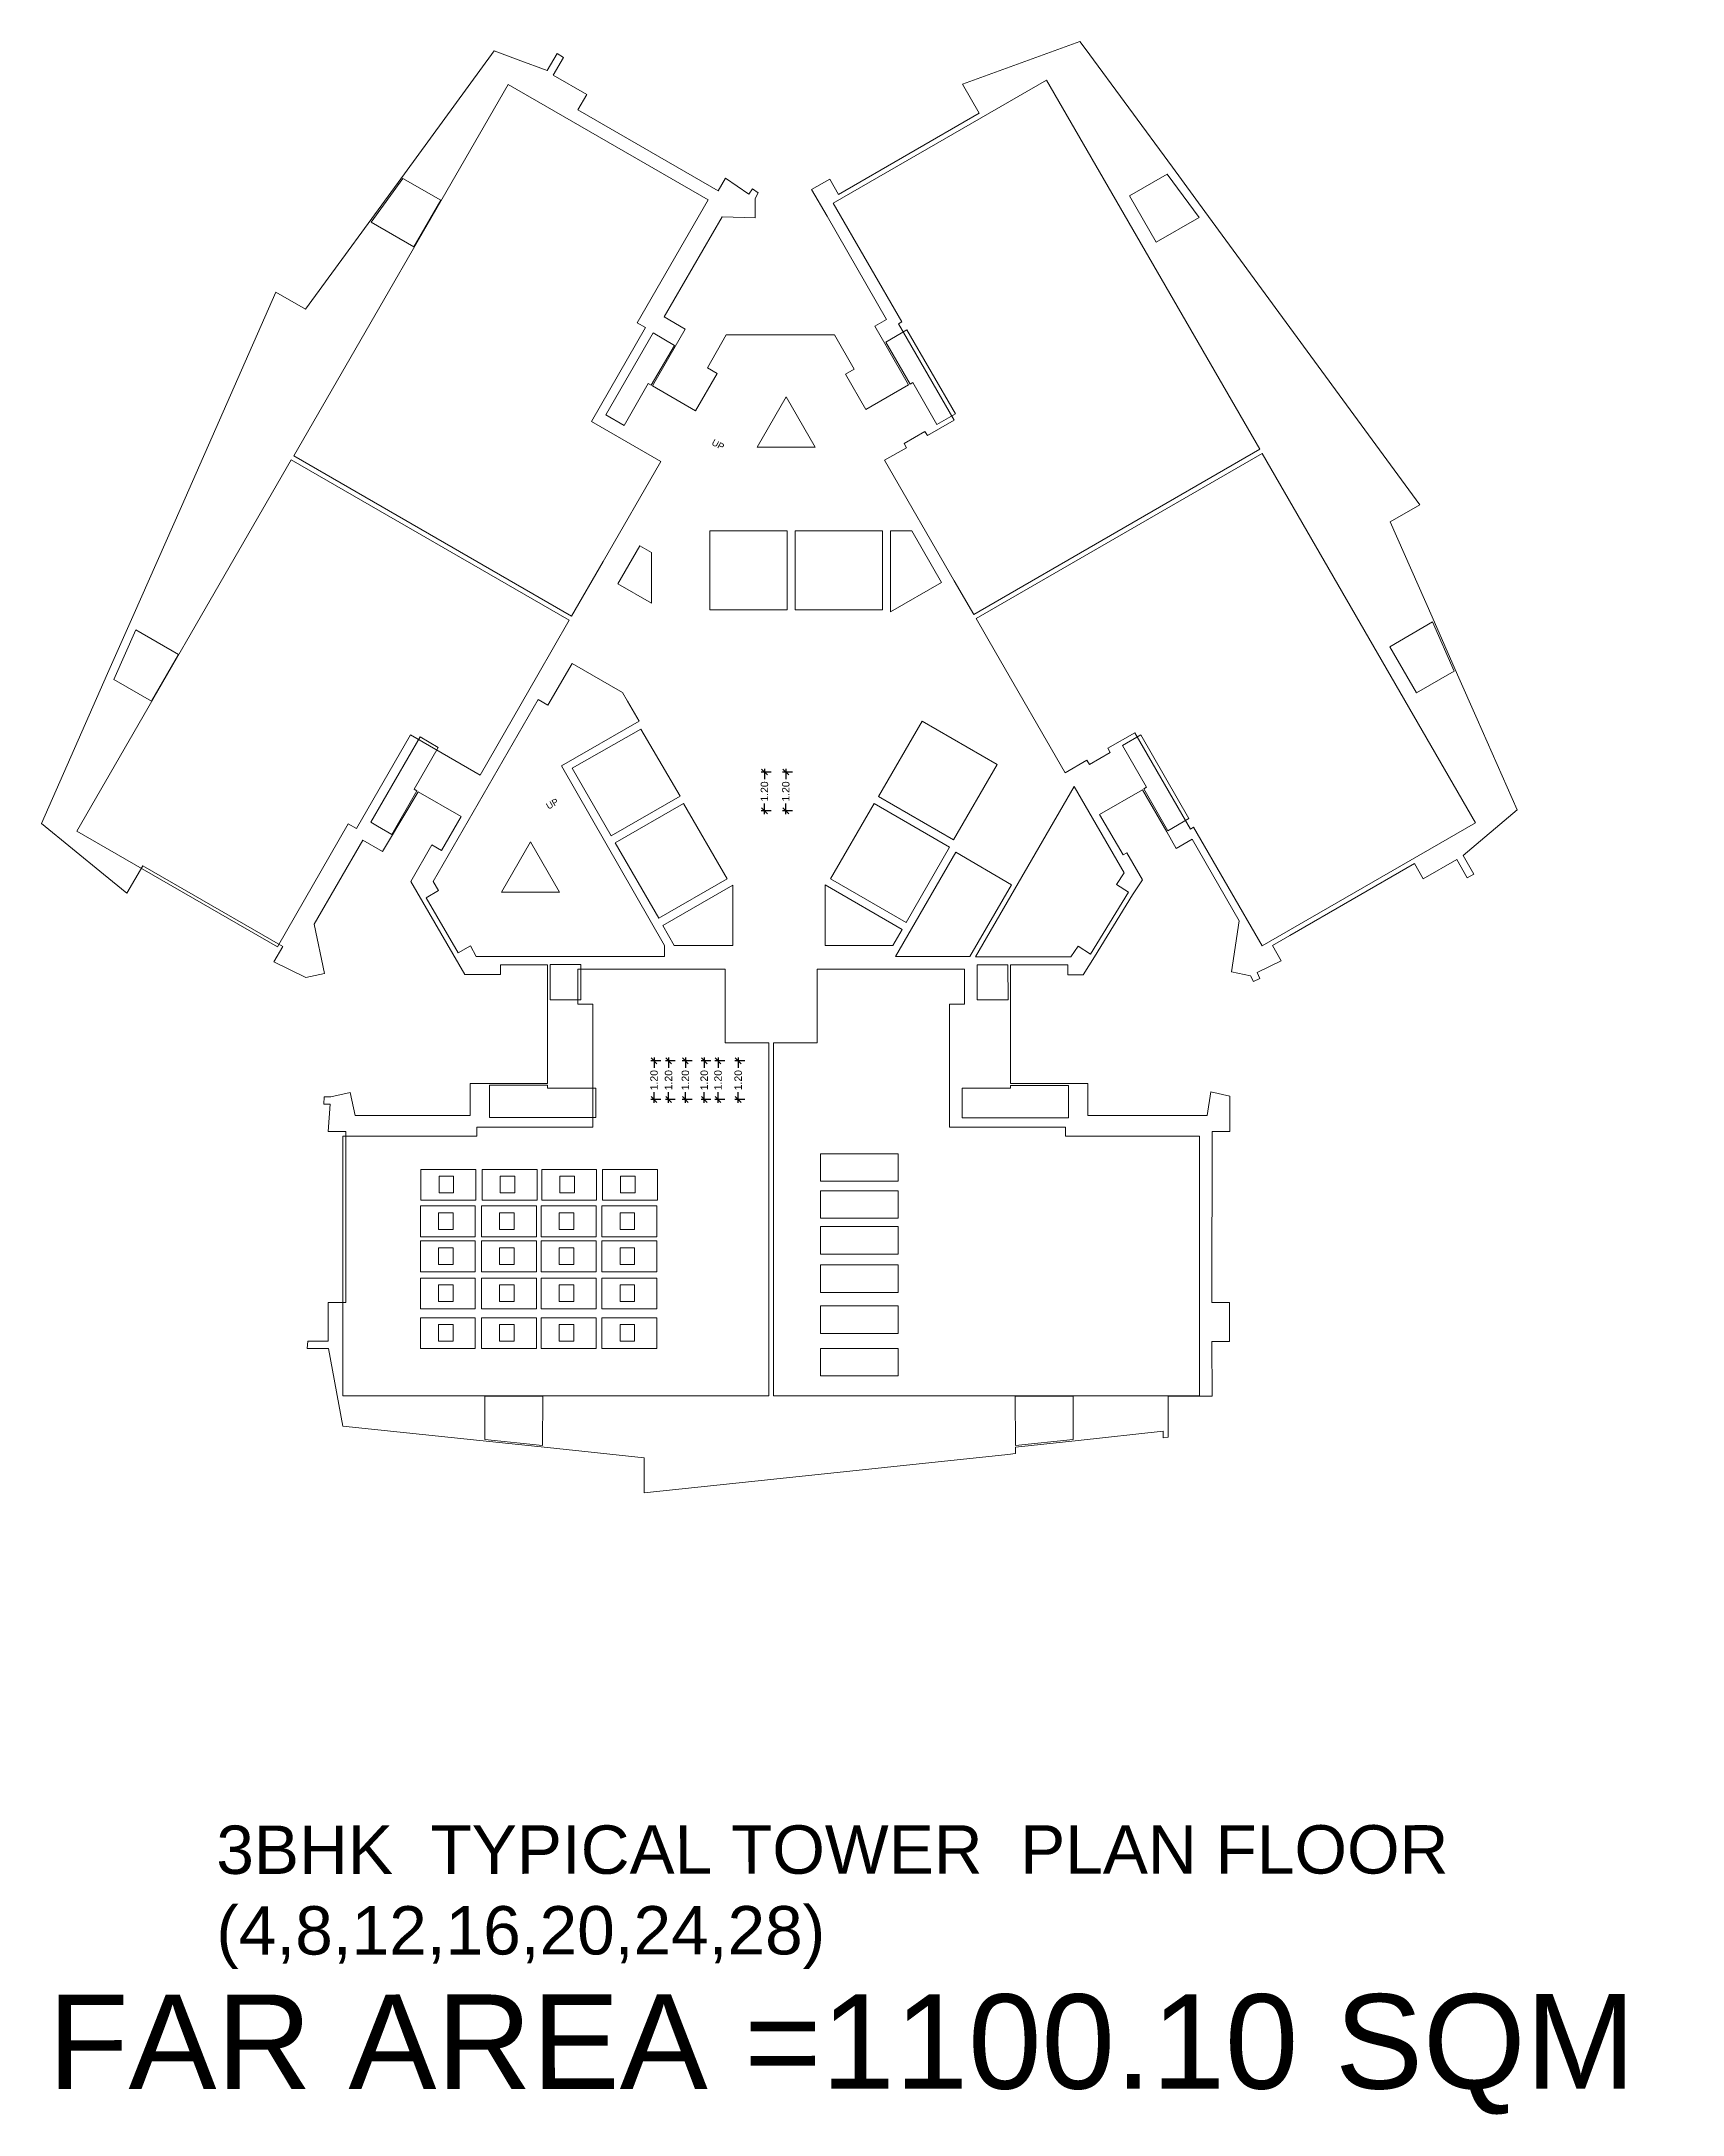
# Model space of a CAD drawing. Header units: metres. Extents: x 256329 to 886268, y -249371 to 355.
# Drawn here: x 281789.5 to 281840.3, y -270 to -205.7 of the extents above; entities that cross this region are included whole.
import ezdxf

# ---------------------------------------------------------------- set-up
doc = ezdxf.new("R2010")
doc.units = ezdxf.units.M
doc.header["$MEASUREMENT"] = 0
doc.header["$PDMODE"] = 35
doc.linetypes.add('CONTINOUS', pattern=[0])
doc.layers.get('0').update_dxf_attribs({"lineweight": 18})
doc.layers.get('Defpoints').update_dxf_attribs({"lineweight": 20})
doc.layers.add('A_TEXT', color=4, linetype='Continuous', lineweight=0, transparency=0.3)
doc.layers.add('BLK_1_FLR_9_BATH', color=3, linetype='Continuous', plot=False)
for name, color, linetype, true_color in [('BLK_1_FLR_9_BLT_UP_AREA', 7, 'Continuous', 0x995f4c), ('BLK_1_FLR_9_BLT_UP_AREA_DEDUCT', 7, 'Continuous', 0x995f4c), ('BLK_1_FLR_9_LIFT_4', 7, 'Continuous', 0x995f4c), ('BLK_1_FLR_9_LIFT_5', 7, 'Continuous', 0x995f4c), ('BLK_1_FLR_9_LIFT_6', 7, 'Continuous', 0x995f4c)]:
    doc.layers.add(name, color=color, linetype=linetype, true_color=true_color)
for name, color, linetype in [('BLK_1_FLR_9_CARPET_AREA', 34, 'Continuous'), ('BLK_1_FLR_9_EXIT_WIDTH_STAIR', 7, 'Continuous'), ('BLK_1_FLR_9_FAR_AREA_DEDUCT', 7, 'Continuous'), ('BLK_1_FLR_9_LIFT_3', 34, 'Continuous'), ('BLK_1_FLR_9_WATER_CLOSET', 2, 'Continuous')]:
    doc.layers.add(name, color=color, linetype=linetype)
for name, color, linetype, lineweight in [('BLK_1_FLR_9_EXIT_WIDTH_DOOR', 7, 'Continuous', 0), ('BLK_1_FLR_9_LIFT_1', 1, 'Continuous', 0), ('BLK_1_FLR_9_LIFT_2', 1, 'Continuous', 0), ('BLK_1_FLR_9_UNITFA', 7, 'Continuous', 0)]:
    doc.layers.add(name, color=color, linetype=linetype, lineweight=lineweight)
doc.styles.add('Arial', font='arial.ttf')
doc.styles.get("Standard").update_dxf_attribs({"font": 'arial.ttf'})
doc.dimstyles.new('METRIC DIM', dxfattribs={"dimtxt": 0.23, "dimasz": 0.18, "dimexe": 0.1, "dimexo": 0.1, "dimgap": 0.09, "dimtad": 0, "dimzin": 0, "dimdsep": 46, "dimtxsty": 'Standard', "dimblk": 'OBLIQUE', "dimcen": 0, "dimdle": 0.1, "dimclrd": 147, "dimclre": 147, "dimclrt": 7, "dimadec": 0, "dimazin": 0, "dimtfac": 1, "dimtofl": 0, "dimtmove": 0, "dimatfit": 2, "dimfxl": 0.125, "dimtolj": 1, "dimtzin": 0, "dimarcsym": 0})

# ---------------------------------------------------------------- blocks, each defined once
blk = doc.blocks.new('_Oblique')
at = {"color": 0, "linetype": 'ByBlock', "lineweight": -2}
blk.add_line((-0.5, -0.5), (0.5, 0.5), dxfattribs=at)
blk = doc.blocks.new('*D61')
at = {"layer": 'BLK_1_FLR_9_EXIT_WIDTH_DOOR', "color": 147, "lineweight": -2, "transparency": 16777216}
for p, q in [((281811.276142, -237.285243), (281810.969079, -237.285243)), ((281811.069079, -237.185243), (281811.069079, -237.508543)), ((281811.069079, -238.586843), (281811.069079, -238.263543)), ((281811.276142, -238.486843), (281810.969079, -238.486843))]:
    blk.add_line(p, q, dxfattribs=at)
at = {"layer": 'Defpoints', "color": 0, "transparency": 16777216}
for p in [(281811.376142, -237.285243), (281811.069079, -238.486843), (281811.376142, -238.486843)]:
    blk.add_point(p, dxfattribs=at)
at = {"layer": 'BLK_1_FLR_9_EXIT_WIDTH_DOOR', "color": 147, "lineweight": -2, "transparency": 16777216, "xscale": 0.18, "yscale": 0.18, "zscale": 0.18}
for p, rotation in [((281811.069079, -237.285243), 90), ((281811.069079, -238.486843), 270)]:
    blk.add_blockref('_Oblique', p, dxfattribs=dict(at, rotation=rotation))
at = {"layer": 'BLK_1_FLR_9_EXIT_WIDTH_DOOR', "color": 7, "transparency": 16777216, "insert": (281811.069079, -237.886043), "char_height": 0.23, "attachment_point": 5, "rotation": 90}
blk.add_mtext('\\A1;1.20', dxfattribs=at)
blk = doc.blocks.new('*D62')
at = {"layer": 'BLK_1_FLR_9_EXIT_WIDTH_DOOR', "color": 147, "lineweight": -2, "transparency": 16777216}
for p, q in [((281810.650291, -237.285243), (281810.343228, -237.285243)), ((281810.443228, -237.185243), (281810.443228, -237.508543)), ((281810.443228, -238.586843), (281810.443228, -238.263543)), ((281810.650291, -238.486843), (281810.343228, -238.486843))]:
    blk.add_line(p, q, dxfattribs=at)
at = {"layer": 'Defpoints', "color": 0, "transparency": 16777216}
for p in [(281810.750291, -237.285243), (281810.443228, -238.486843), (281810.750291, -238.486843)]:
    blk.add_point(p, dxfattribs=at)
at = {"layer": 'BLK_1_FLR_9_EXIT_WIDTH_DOOR', "color": 147, "lineweight": -2, "transparency": 16777216, "xscale": 0.18, "yscale": 0.18, "zscale": 0.18}
for p, rotation in [((281810.443228, -237.285243), 90), ((281810.443228, -238.486843), 270)]:
    blk.add_blockref('_Oblique', p, dxfattribs=dict(at, rotation=rotation))
at = {"layer": 'BLK_1_FLR_9_EXIT_WIDTH_DOOR', "color": 7, "transparency": 16777216, "insert": (281810.443228, -237.886043), "char_height": 0.23, "attachment_point": 5, "rotation": 90}
blk.add_mtext('\\A1;1.20', dxfattribs=at)
blk = doc.blocks.new('*D63')
at = {"layer": 'BLK_1_FLR_9_EXIT_WIDTH_DOOR', "color": 147, "lineweight": -2, "transparency": 16777216}
for p, q in [((281810.223309, -237.285243), (281809.916246, -237.285243)), ((281810.016246, -237.185243), (281810.016246, -237.508543)), ((281810.016246, -238.586843), (281810.016246, -238.263543)), ((281810.223309, -238.486843), (281809.916246, -238.486843))]:
    blk.add_line(p, q, dxfattribs=at)
at = {"layer": 'Defpoints', "color": 0, "transparency": 16777216}
for p in [(281810.323309, -237.285243), (281810.016246, -238.486843), (281810.323309, -238.486843)]:
    blk.add_point(p, dxfattribs=at)
at = {"layer": 'BLK_1_FLR_9_EXIT_WIDTH_DOOR', "color": 147, "lineweight": -2, "transparency": 16777216, "xscale": 0.18, "yscale": 0.18, "zscale": 0.18}
for p, rotation in [((281810.016246, -237.285243), 90), ((281810.016246, -238.486843), 270)]:
    blk.add_blockref('_Oblique', p, dxfattribs=dict(at, rotation=rotation))
at = {"layer": 'BLK_1_FLR_9_EXIT_WIDTH_DOOR', "color": 7, "transparency": 16777216, "insert": (281810.016246, -237.886043), "char_height": 0.23, "attachment_point": 5, "rotation": 90}
blk.add_mtext('\\A1;1.20', dxfattribs=at)
blk = doc.blocks.new('*D64')
at = {"layer": 'BLK_1_FLR_9_EXIT_WIDTH_DOOR', "color": 147, "lineweight": -2, "transparency": 16777216}
for p, q in [((281809.638401, -237.285243), (281809.331338, -237.285243)), ((281809.431338, -237.185243), (281809.431338, -237.508543)), ((281809.431338, -238.586843), (281809.431338, -238.263543)), ((281809.638401, -238.486843), (281809.331338, -238.486843))]:
    blk.add_line(p, q, dxfattribs=at)
at = {"layer": 'Defpoints', "color": 0, "transparency": 16777216}
for p in [(281809.738401, -237.285243), (281809.431338, -238.486843), (281809.738401, -238.486843)]:
    blk.add_point(p, dxfattribs=at)
at = {"layer": 'BLK_1_FLR_9_EXIT_WIDTH_DOOR', "color": 147, "lineweight": -2, "transparency": 16777216, "xscale": 0.18, "yscale": 0.18, "zscale": 0.18}
for p, rotation in [((281809.431338, -237.285243), 90), ((281809.431338, -238.486843), 270)]:
    blk.add_blockref('_Oblique', p, dxfattribs=dict(at, rotation=rotation))
at = {"layer": 'BLK_1_FLR_9_EXIT_WIDTH_DOOR', "color": 7, "transparency": 16777216, "insert": (281809.431338, -237.886043), "char_height": 0.23, "attachment_point": 5, "rotation": 90}
blk.add_mtext('\\A1;1.20', dxfattribs=at)
blk = doc.blocks.new('*D65')
at = {"layer": 'BLK_1_FLR_9_EXIT_WIDTH_DOOR', "color": 147, "lineweight": -2, "transparency": 16777216}
for p, q in [((281809.117833, -237.285243), (281808.81077, -237.285243)), ((281808.91077, -237.185243), (281808.91077, -237.508543)), ((281808.91077, -238.586843), (281808.91077, -238.263543)), ((281809.117833, -238.486843), (281808.81077, -238.486843))]:
    blk.add_line(p, q, dxfattribs=at)
at = {"layer": 'Defpoints', "color": 0, "transparency": 16777216}
for p in [(281809.217833, -237.285243), (281808.91077, -238.486843), (281809.217833, -238.486843)]:
    blk.add_point(p, dxfattribs=at)
at = {"layer": 'BLK_1_FLR_9_EXIT_WIDTH_DOOR', "color": 147, "lineweight": -2, "transparency": 16777216, "xscale": 0.18, "yscale": 0.18, "zscale": 0.18}
for p, rotation in [((281808.91077, -237.285243), 90), ((281808.91077, -238.486843), 270)]:
    blk.add_blockref('_Oblique', p, dxfattribs=dict(at, rotation=rotation))
at = {"layer": 'BLK_1_FLR_9_EXIT_WIDTH_DOOR', "color": 7, "transparency": 16777216, "insert": (281808.91077, -237.886043), "char_height": 0.23, "attachment_point": 5, "rotation": 90}
blk.add_mtext('\\A1;1.20', dxfattribs=at)
blk = doc.blocks.new('*D66')
at = {"layer": 'BLK_1_FLR_9_EXIT_WIDTH_DOOR', "color": 147, "lineweight": -2, "transparency": 16777216}
for p, q in [((281808.667455, -237.285243), (281808.360391, -237.285243)), ((281808.460391, -237.185243), (281808.460391, -237.508543)), ((281808.460391, -238.586843), (281808.460391, -238.263543)), ((281808.667455, -238.486843), (281808.360391, -238.486843))]:
    blk.add_line(p, q, dxfattribs=at)
at = {"layer": 'Defpoints', "color": 0, "transparency": 16777216}
for p in [(281808.767455, -237.285243), (281808.460391, -238.486843), (281808.767455, -238.486843)]:
    blk.add_point(p, dxfattribs=at)
at = {"layer": 'BLK_1_FLR_9_EXIT_WIDTH_DOOR', "color": 147, "lineweight": -2, "transparency": 16777216, "xscale": 0.18, "yscale": 0.18, "zscale": 0.18}
for p, rotation in [((281808.460391, -237.285243), 90), ((281808.460391, -238.486843), 270)]:
    blk.add_blockref('_Oblique', p, dxfattribs=dict(at, rotation=rotation))
at = {"layer": 'BLK_1_FLR_9_EXIT_WIDTH_DOOR', "color": 7, "transparency": 16777216, "insert": (281808.460391, -237.886043), "char_height": 0.23, "attachment_point": 5, "rotation": 90}
blk.add_mtext('\\A1;1.20', dxfattribs=at)
blk = doc.blocks.new('*D67')
at = {"layer": 'BLK_1_FLR_9_EXIT_WIDTH_STAIR', "color": 147, "lineweight": -2, "transparency": 16777216}
for p, q in [((281812.090896, -228.336363), (281811.783833, -228.336363)), ((281811.883833, -228.236363), (281811.883833, -228.559663)), ((281811.883833, -229.637963), (281811.883833, -229.314663)), ((281812.090896, -229.537963), (281811.783833, -229.537963))]:
    blk.add_line(p, q, dxfattribs=at)
at = {"layer": 'Defpoints', "color": 0, "transparency": 16777216}
for p in [(281812.190896, -228.336363), (281811.883833, -229.537963), (281812.190896, -229.537963)]:
    blk.add_point(p, dxfattribs=at)
at = {"layer": 'BLK_1_FLR_9_EXIT_WIDTH_STAIR', "color": 147, "lineweight": -2, "transparency": 16777216, "xscale": 0.18, "yscale": 0.18, "zscale": 0.18}
for p, rotation in [((281811.883833, -228.336363), 90), ((281811.883833, -229.537963), 270)]:
    blk.add_blockref('_Oblique', p, dxfattribs=dict(at, rotation=rotation))
at = {"layer": 'BLK_1_FLR_9_EXIT_WIDTH_STAIR', "color": 7, "transparency": 16777216, "insert": (281811.883833, -228.937163), "char_height": 0.23, "attachment_point": 5, "rotation": 90}
blk.add_mtext('\\A1;1.20', dxfattribs=at)
blk = doc.blocks.new('*D68')
at = {"layer": 'BLK_1_FLR_9_EXIT_WIDTH_STAIR', "color": 147, "lineweight": -2, "transparency": 16777216}
for p, q in [((281812.751842, -228.336363), (281812.444779, -228.336363)), ((281812.544779, -228.236363), (281812.544779, -228.559663)), ((281812.544779, -229.637963), (281812.544779, -229.314663)), ((281812.751842, -229.537963), (281812.444779, -229.537963))]:
    blk.add_line(p, q, dxfattribs=at)
at = {"layer": 'Defpoints', "color": 0, "transparency": 16777216}
for p in [(281812.851842, -228.336363), (281812.544779, -229.537963), (281812.851842, -229.537963)]:
    blk.add_point(p, dxfattribs=at)
at = {"layer": 'BLK_1_FLR_9_EXIT_WIDTH_STAIR', "color": 147, "lineweight": -2, "transparency": 16777216, "xscale": 0.18, "yscale": 0.18, "zscale": 0.18}
for p, rotation in [((281812.544779, -228.336363), 90), ((281812.544779, -229.537963), 270)]:
    blk.add_blockref('_Oblique', p, dxfattribs=dict(at, rotation=rotation))
at = {"layer": 'BLK_1_FLR_9_EXIT_WIDTH_STAIR', "color": 7, "transparency": 16777216, "insert": (281812.544779, -228.937163), "char_height": 0.23, "attachment_point": 5, "rotation": 90}
blk.add_mtext('\\A1;1.20', dxfattribs=at)

msp = doc.modelspace()

# ---------------------------------------------------------------- linework, layer by layer
at = {"color": 5, "linetype": 'CONTINOUS', "elevation": 0.042641}
for points in [[(281811.652883, -218.260754), (281812.556073, -216.700071)], [(281813.452883, -218.260754), (281812.556073, -216.700071)], [(281811.652883, -218.260754), (281813.452883, -218.260754)], [(281803.731186, -232.056472), (281804.634376, -230.495789)], [(281805.531186, -232.056472), (281804.634376, -230.495789)], [(281803.731186, -232.056472), (281805.531186, -232.056472)]]:
    msp.add_lwpolyline(points, close=True, dxfattribs=at)
at = {"layer": 'BLK_1_FLR_9_BATH', "color": 3, "linetype": 'ByBlock', "lineweight": 9}
for points in [[(281802.938049, -241.606309), (281801.236249, -241.606309), (281801.236249, -240.652473), (281802.938049, -240.652473)], [(281804.83315, -241.606309), (281803.13135, -241.606309), (281803.13135, -240.652473), (281804.83315, -240.652473)], [(281806.681458, -241.606309), (281804.979658, -241.606309), (281804.979658, -240.652473), (281806.681458, -240.652473)], [(281808.56486, -241.606309), (281806.86306, -241.606309), (281806.86306, -240.652473), (281808.56486, -240.652473)], [(281802.920502, -242.739391), (281801.218702, -242.739391), (281801.218702, -241.785554), (281802.920502, -241.785554)], [(281804.815602, -242.739391), (281803.113802, -242.739391), (281803.113802, -241.785554), (281804.815602, -241.785554)], [(281806.66391, -242.739391), (281804.96211, -242.739391), (281804.96211, -241.785554), (281806.66391, -241.785554)], [(281808.547313, -242.739391), (281806.845513, -242.739391), (281806.845513, -241.785554), (281808.547313, -241.785554)], [(281802.920502, -243.82526), (281801.218702, -243.82526), (281801.218702, -242.871424), (281802.920502, -242.871424)], [(281804.815602, -243.82526), (281803.113802, -243.82526), (281803.113802, -242.871424), (281804.815602, -242.871424)], [(281806.66391, -243.82526), (281804.96211, -243.82526), (281804.96211, -242.871424), (281806.66391, -242.871424)], [(281808.547313, -243.82526), (281806.845513, -243.82526), (281806.845513, -242.871424), (281808.547313, -242.871424)], [(281802.920502, -244.974866), (281801.218702, -244.974866), (281801.218702, -244.021029), (281802.920502, -244.021029)], [(281804.815602, -244.974866), (281803.113802, -244.974866), (281803.113802, -244.021029), (281804.815602, -244.021029)], [(281806.66391, -244.974866), (281804.96211, -244.974866), (281804.96211, -244.021029), (281806.66391, -244.021029)], [(281808.547313, -244.974866), (281806.845513, -244.974866), (281806.845513, -244.021029), (281808.547313, -244.021029)], [(281802.920502, -246.207092), (281801.218702, -246.207092), (281801.218702, -245.253255), (281802.920502, -245.253255)], [(281804.815602, -246.207092), (281803.113802, -246.207092), (281803.113802, -245.253255), (281804.815602, -245.253255)], [(281806.66391, -246.207092), (281804.96211, -246.207092), (281804.96211, -245.253255), (281806.66391, -245.253255)], [(281808.547313, -246.207092), (281806.845513, -246.207092), (281806.845513, -245.253255), (281808.547313, -245.253255)]]:
    msp.add_lwpolyline(points, close=True, dxfattribs=at)
at = {"layer": 'BLK_1_FLR_9_BLT_UP_AREA', "color": 14, "linetype": 'ByBlock', "lineweight": 9, "elevation": 0.042641}
msp.add_lwpolyline([(281813.904855, -209.951281), (281814.180059, -210.42749), (281818.533461, -207.911566), (281818.015628, -207.014559), (281821.660271, -205.687015), (281821.826526, -205.9062), (281824.524751, -209.588299), (281825.528616, -210.958212), (281829.807344, -216.797548), (281832.191205, -220.050313), (281831.280156, -220.576371), (281832.577497, -223.522505), (281833.368218, -225.318257), (281833.97437, -226.694697), (281835.213266, -229.508166), (281833.53545, -230.924308), (281833.866337, -231.49638), (281833.866337, -231.49638), (281833.667241, -231.611537), (281833.341171, -231.049032), (281832.30108, -231.649133), (281832.025681, -231.173051), (281828.165893, -233.401966), (281827.625519, -233.713976), (281827.90062, -234.190429), (281827.152014, -234.552157), (281827.237623, -234.731101), (281827.044942, -234.825091), (281826.94476, -234.651995), (281826.356596, -234.533501), (281826.600241, -232.950459), (281825.135619, -230.414924), (281824.644724, -230.704515), (281824.350796, -230.190061), (281823.594916, -228.881683), (281822.270162, -229.646587), (281822.996089, -230.903786), (281823.116148, -230.834537), (281823.599446, -231.672441), (281823.294599, -232.144647), (281822.116665, -234.060932), (281821.757123, -234.618187), (281821.282709, -234.618185), (281821.282709, -234.309297), (281819.51041, -234.307027), (281819.510409, -235.543176), (281819.510404, -237.990775), (281821.90104, -237.989678), (281821.901032, -238.982557), (281825.607157, -238.985338), (281825.717264, -238.246927), (281826.30569, -238.386735, 0.000537), (281826.304959, -239.480201), (281825.75497, -239.480201), (281825.749684, -244.778075), (281826.301341, -244.778079), (281826.301331, -245.984052), (281825.750354, -245.984047), (281825.75497, -247.678549), (281824.390895, -247.679726), (281824.390895, -248.955045), (281824.240833, -248.971169), (281824.240895, -248.770017), (281821.605439, -249.057099), (281819.659851, -249.261445), (281819.659728, -249.462423), (281819.429724, -249.487147), (281808.157387, -250.679742), (281808.157378, -249.595736), (281805.157439, -249.27861), (281803.062148, -249.055828), (281798.81338, -248.608015), (281798.370978, -246.207186), (281797.712252, -246.207249), (281797.727903, -245.977186), (281798.362154, -245.977798), (281798.362164, -244.779902), (281798.912145, -244.779902), (281798.912144, -239.480066), (281798.362161, -239.480066), (281798.423157, -238.633203), (281798.224273, -238.633203), (281798.238734, -238.403731), (281798.438735, -238.403731), (281799.04099, -238.267279), (281799.193552, -238.98072), (281802.75814, -238.981491), (281802.75814, -237.987167), (281805.156633, -237.990775), (281805.156626, -234.306756), (281803.699248, -234.30761), (281803.699425, -234.613669), (281802.599298, -234.613835), (281800.921581, -231.723951), (281801.573665, -230.594328), (281801.876786, -230.769307), (281802.486293, -229.714394), (281801.151737, -228.94412), (281800.197246, -230.538278), (281800.046851, -230.798806), (281799.431649, -230.44369), (281797.925094, -233.053666), (281798.250273, -234.579498), (281797.663859, -234.706404), (281796.675885, -234.219255), (281796.950997, -233.742478), (281792.612138, -231.239175), (281792.120507, -232.090715), (281791.395401, -231.503353), (281789.473526, -229.926903), (281789.585772, -229.672588), (281791.525062, -225.27878), (281792.302229, -223.517969), (281793.811604, -220.098211), (281796.742196, -213.458431), (281797.656028, -213.986117), (281800.72511, -209.788372), (281803.508515, -205.980376), (281804.244036, -206.253669), (281805.152559, -206.591245), (281805.460645, -206.057534), (281805.652122, -206.185912), (281805.335544, -206.734377), (281806.372769, -207.33308), (281806.097868, -207.809294), (281810.446086, -210.319459), (281810.67403, -209.923923), (281811.400969, -210.422929), (281811.515127, -210.258155), (281811.690653, -210.379762), (281811.590672, -210.552978), (281811.590672, -211.152978), (281810.567386, -211.124969), (281808.773375, -214.22834), (281809.426633, -214.606906), (281808.410569, -216.365682), (281809.747761, -217.137814), (281810.415056, -215.978253), (281810.111921, -215.803266), (281810.698866, -214.786485), (281814.048732, -214.786558), (281814.65841, -215.843506), (281814.39027, -215.998177), (281815.025509, -217.098435), (281816.350314, -216.333556), (281815.649894, -215.122429), (281815.300525, -214.513851), (281815.666836, -214.302368), (281813.821612, -211.107378), (281813.342333, -210.277235)], format="xyb", close=True, dxfattribs=at)
at = {"layer": 'BLK_1_FLR_9_BLT_UP_AREA_DEDUCT', "color": 14, "linetype": 'ByBlock', "lineweight": 9}
for points, elevation in [([(281801.849744, -210.611274), (281800.678779, -209.934931), (281799.687355, -211.290953), (281801.014648, -212.057505)], 0.042641), ([(281824.368419, -209.798237), (281823.197971, -210.474233), (281824.023056, -211.903694), (281825.352025, -211.140503)], 0.042641), ([(281816.298205, -214.629368), (281815.639564, -215.011115), (281816.393474, -216.308685), (281816.480371, -216.25848), (281817.23022, -217.557606), (281817.800726, -217.228219)], 0.042641), ([(281809.092147, -215.107738), (281808.43681, -214.722899), (281806.969036, -217.26551), (281807.53157, -217.590513), (281808.282765, -216.289624), (281808.369804, -216.339883)], 0.042641), ([(281810.186574, -223.306726), (281812.587186, -223.306726), (281812.587186, -220.857326), (281810.186574, -220.857326)], 0.042641), ([(281812.835961, -223.308064), (281815.536573, -223.308064), (281815.536573, -220.85874), (281812.835961, -220.85874)], 0.042641), ([(281817.373582, -222.46396), (281816.448029, -220.862167), (281815.787601, -220.862002), (281815.786974, -223.369276)], 0.042641), ([(281808.380371, -221.52655), (281808.020475, -221.318664), (281807.338988, -222.496148), (281808.384229, -223.099842)], 0.042641), ([(281793.720296, -224.694479), (281792.393708, -223.927376), (281791.714958, -225.465322), (281792.885322, -226.140931)], 0.042641), ([(281833.263585, -225.204933), (281832.593234, -223.682622), (281831.268215, -224.451715), (281832.093304, -225.880785)], 0.042641), ([(281816.765692, -226.757959), (281819.091896, -228.10084), (281817.742011, -230.439175), (281815.413247, -229.094816)], 0.124096), ([(281801.771442, -227.569738), (281801.208709, -227.245078), (281799.681394, -229.890519), (281799.889645, -230.010684), (281799.888048, -230.012991), (281800.329349, -230.2677), (281801.107056, -228.920738), (281801.020452, -228.870748)], 0.042641), ([(281808.049789, -227.005057), (281805.922695, -228.218493), (281807.132081, -230.315311), (281809.26506, -229.083705)], 0.159639), ([(281825.040562, -229.777379), (281823.545474, -227.178396), (281822.974964, -227.507776), (281823.725112, -228.806716), (281823.638181, -228.856862), (281824.388665, -230.156393)], 0.042641), ([(281823.164917, -232.062462), (281822.7898, -231.824204), (281823.029349, -231.461681), (281821.480564, -228.778833), (281818.424637, -234.05834), (281821.374457, -234.059078), (281821.607551, -233.736793), (281821.987466, -233.977962)], 0.042641), ([(281810.730049, -231.64267), (281809.378088, -229.305534), (281807.256774, -230.531312), (281808.608735, -232.868448)], 0.042641), ([(281817.622134, -230.658639), (281815.283799, -229.308754), (281813.933914, -231.64709), (281816.272249, -232.996974)], 0.042641), ([(281819.537071, -231.831773), (281817.814197, -230.815884), (281815.943015, -234.055419), (281818.251438, -234.05756)], 0.124096), ([(281810.901734, -231.836564), (281808.727529, -233.091045), (281809.087166, -233.707748), (281810.901253, -233.708214)], 0.042641), ([(281816.14726, -233.213487), (281813.759731, -231.835203), (281813.759554, -233.709068), (281815.861054, -233.709266)], 0.042641), ([(281805.236123, -234.305395), (281806.186975, -234.305395), (281806.186975, -235.391545), (281805.236123, -235.391545)], 0.085282), ([(281819.431179, -235.392163), (281818.48033, -235.392168), (281818.48033, -234.307027), (281819.430267, -234.307026)], 0.042641), ([(281806.657262, -238.138219), (281806.657262, -239.040289), (281803.355143, -239.039922), (281803.358137, -238.038238), (281805.157451, -238.038237), (281805.157451, -238.138219)], 0.042641), ([(281821.301036, -238.048593), (281819.509585, -238.04842), (281819.509585, -238.138221), (281818.009774, -238.138221), (281818.009774, -239.049542), (281821.304881, -239.050127), (281821.30492, -238.830202), (281821.301036, -238.83024)], 0.042641), ([(281805.011007, -247.678586), (281803.212066, -247.678551), (281803.211924, -249.021524), (281805.006414, -249.212864)], 0.042641), ([(281821.45497, -247.678549), (281819.656027, -247.678442), (281819.660419, -249.211233), (281821.455112, -249.021526)], 0.042641)]:
    msp.add_lwpolyline(points, close=True, dxfattribs=dict(at, elevation=elevation))
at = {"layer": 'BLK_1_FLR_9_CARPET_AREA', "color": 14, "linetype": 'ByBlock', "lineweight": 9}
for points in [[(281817.764438, -222.408063), (281818.369898, -223.448942), (281827.235084, -218.330304), (281820.624856, -206.881877), (281814.011204, -210.70125), (281816.136199, -214.380906), (281816.038194, -214.43749), (281817.763212, -217.425256), (281816.932058, -217.90513), (281816.857058, -217.775226), (281816.207545, -218.150242), (281816.282537, -218.280132), (281815.606505, -218.670421), (281817.764438, -222.408063)], [(281806.879782, -221.811197), (281805.906591, -223.501034), (281797.29182, -218.528811), (281803.935661, -207.017855), (281810.132752, -210.59564), (281807.936525, -214.407353), (281808.197315, -214.557875), (281806.520451, -217.463138), (281808.670404, -218.704017), (281806.879782, -221.811198)], [(281819.041376, -224.61978), (281818.44522, -223.57835), (281827.310084, -218.460208), (281833.919617, -229.909036), (281827.305124, -233.726951), (281825.18094, -230.046827), (281825.082934, -230.10341), (281823.357956, -227.11562), (281822.526798, -227.595485), (281822.601798, -227.725389), (281821.952268, -228.100377), (281821.877276, -227.970487), (281821.201261, -228.360804), (281819.041376, -224.61978)], [(281804.856589, -225.321042), (281805.831961, -223.63114), (281797.216851, -218.658699), (281790.573157, -230.169714), (281796.785123, -233.754167), (281798.983777, -229.943834), (281799.233668, -230.088059), (281800.910516, -227.182798), (281803.066411, -228.427148), (281804.85659, -225.321042)], [(281810.8141, -236.733655), (281812.015342, -236.733662), (281812.015434, -247.671147), (281808.14415, -247.671147), (281798.818915, -247.671138), (281798.818904, -239.622556), (281802.968984, -239.620029), (281802.968984, -239.342159), (281806.5641, -239.342159), (281806.5641, -238.130838), (281806.5641, -235.683655), (281806.5641, -235.533655), (281806.093544, -235.533618), (281806.093543, -234.449642), (281810.664077, -234.44964), (281810.664077, -236.733655), (281810.8141, -236.733628)], [(281813.366512, -236.733655), (281812.16527, -236.733662), (281812.165178, -247.671147), (281816.036462, -247.671147), (281825.361697, -247.671138), (281825.361708, -239.622556), (281821.211628, -239.620029), (281821.211628, -239.342159), (281817.616512, -239.342159), (281817.616512, -238.130838), (281817.616512, -235.683655), (281817.616512, -235.533655), (281818.087068, -235.533618), (281818.087069, -234.449642), (281813.516535, -234.44964), (281813.516535, -236.733655), (281813.366512, -236.733628)]]:
    msp.add_lwpolyline(points, close=True, dxfattribs=at)
at = {"layer": 'BLK_1_FLR_9_FAR_AREA_DEDUCT', "color": 14, "linetype": 'ByBlock', "lineweight": 9, "elevation": 0.042641}
msp.add_lwpolyline([(281807.998232, -226.755868), (281807.638847, -226.136554), (281807.481461, -225.864997), (281805.920944, -224.965784), (281805.167698, -226.259521), (281804.868012, -226.086567), (281801.614881, -231.723618), (281801.780287, -232.009893), (281801.39254, -232.239194), (281802.384678, -233.942162), (281802.774669, -233.717645), (281802.944623, -234.056472), (281808.786753, -234.057934), (281808.786841, -233.707934), (281805.590117, -228.1448)], close=True, dxfattribs=at)
at = {"layer": 'BLK_1_FLR_9_LIFT_1', "color": 1, "linetype": 'ByBlock', "lineweight": 9, "elevation": 0.042641}
msp.add_lwpolyline([(281812.835961, -223.308064), (281815.536573, -223.308064), (281815.536573, -220.85874), (281812.835961, -220.85874)], close=True, dxfattribs=at)
at = {"layer": 'BLK_1_FLR_9_LIFT_2', "color": 1, "linetype": 'ByBlock', "lineweight": 9, "elevation": 0.042641}
msp.add_lwpolyline([(281810.186574, -223.306726), (281812.587186, -223.306726), (281812.587186, -220.857326), (281810.186574, -220.857326)], close=True, dxfattribs=at)
at = {"layer": 'BLK_1_FLR_9_LIFT_3', "color": 1, "linetype": 'ByBlock', "lineweight": 9, "elevation": 0.159639}
msp.add_lwpolyline([(281808.049789, -227.005057), (281805.922695, -228.218493), (281807.132081, -230.315311), (281809.26506, -229.083705)], close=True, dxfattribs=at)
at = {"layer": 'BLK_1_FLR_9_LIFT_4', "color": 1, "linetype": 'ByBlock', "lineweight": 9, "elevation": 0.042641}
msp.add_lwpolyline([(281810.730049, -231.64267), (281809.378088, -229.305534), (281807.256774, -230.531312), (281808.608735, -232.868448)], close=True, dxfattribs=at)
at = {"layer": 'BLK_1_FLR_9_LIFT_5', "color": 1, "linetype": 'ByBlock', "lineweight": 9, "elevation": 0.042641}
msp.add_lwpolyline([(281817.622134, -230.658639), (281815.283799, -229.308754), (281813.933914, -231.64709), (281816.272249, -232.996974)], close=True, dxfattribs=at)
at = {"layer": 'BLK_1_FLR_9_LIFT_6', "color": 2, "linetype": 'ByBlock', "lineweight": 9, "elevation": 0.124096}
msp.add_lwpolyline([(281816.765692, -226.757959), (281819.091896, -228.10084), (281817.742011, -230.439175), (281815.413247, -229.094816)], close=True, dxfattribs=at)
at = {"layer": 'BLK_1_FLR_9_UNITFA', "color": 5}
for points in [[(281813.620721, -240.170403), (281816.026803, -240.170403), (281816.026803, -241.021125), (281813.620721, -241.021125)], [(281813.620721, -241.312926), (281816.026803, -241.312926), (281816.026803, -242.163648), (281813.620721, -242.163648)], [(281813.620721, -242.424762), (281816.026803, -242.424762), (281816.026803, -243.275484), (281813.620721, -243.275484)], [(281813.620721, -243.614498), (281816.026803, -243.614498), (281816.026803, -244.46522), (281813.620721, -244.46522)], [(281813.620721, -244.884493), (281816.026803, -244.884493), (281816.026803, -245.735215), (281813.620721, -245.735215)], [(281813.620721, -246.206421), (281816.026803, -246.206421), (281816.026803, -247.057143), (281813.620721, -247.057143)]]:
    msp.add_lwpolyline(points, close=True, dxfattribs=at)
at = {"layer": 'BLK_1_FLR_9_WATER_CLOSET', "color": 3, "linetype": 'ByBlock', "lineweight": 9}
for points in [[(281802.249243, -240.864032), (281801.796644, -240.864032), (281801.796644, -241.380393), (281802.249243, -241.380393)], [(281804.144343, -240.864032), (281803.691745, -240.864032), (281803.691745, -241.380393), (281804.144343, -241.380393)], [(281805.992651, -240.864032), (281805.540053, -240.864032), (281805.540053, -241.380393), (281805.992651, -241.380393)], [(281807.876054, -240.864032), (281807.423455, -240.864032), (281807.423455, -241.380393), (281807.876054, -241.380393)], [(281802.231695, -241.997114), (281801.779097, -241.997114), (281801.779097, -242.513474), (281802.231695, -242.513474)], [(281804.126796, -241.997114), (281803.674198, -241.997114), (281803.674198, -242.513474), (281804.126796, -242.513474)], [(281805.975104, -241.997114), (281805.522506, -241.997114), (281805.522506, -242.513474), (281805.975104, -242.513474)], [(281807.858506, -241.997114), (281807.405908, -241.997114), (281807.405908, -242.513474), (281807.858506, -242.513474)], [(281802.231695, -243.082983), (281801.779097, -243.082983), (281801.779097, -243.599343), (281802.231695, -243.599343)], [(281804.126796, -243.082983), (281803.674198, -243.082983), (281803.674198, -243.599343), (281804.126796, -243.599343)], [(281805.975104, -243.082983), (281805.522506, -243.082983), (281805.522506, -243.599343), (281805.975104, -243.599343)], [(281807.858506, -243.082983), (281807.405908, -243.082983), (281807.405908, -243.599343), (281807.858506, -243.599343)], [(281802.231695, -244.232589), (281801.779097, -244.232589), (281801.779097, -244.748949), (281802.231695, -244.748949)], [(281804.126796, -244.232589), (281803.674198, -244.232589), (281803.674198, -244.748949), (281804.126796, -244.748949)], [(281805.975104, -244.232589), (281805.522506, -244.232589), (281805.522506, -244.748949), (281805.975104, -244.748949)], [(281807.858506, -244.232589), (281807.405908, -244.232589), (281807.405908, -244.748949), (281807.858506, -244.748949)], [(281802.231695, -245.464815), (281801.779097, -245.464815), (281801.779097, -245.981175), (281802.231695, -245.981175)], [(281804.126796, -245.464815), (281803.674198, -245.464815), (281803.674198, -245.981175), (281804.126796, -245.981175)], [(281805.975104, -245.464815), (281805.522506, -245.464815), (281805.522506, -245.981175), (281805.975104, -245.981175)], [(281807.858506, -245.464815), (281807.405908, -245.464815), (281807.405908, -245.981175), (281807.858506, -245.981175)]]:
    msp.add_lwpolyline(points, close=True, dxfattribs=at)

# ---------------------------------------------------------------- texts
at = {"layer": 'A_TEXT', "lineweight": 0, "style": 'Arial'}
for s, insert, char_height, width, attachment_point, rotation in [('\\pxi2.2673,qc;UP', (281811.290733, -218.753233, 0.042641), 0.2, 2.485498, 9, 331.87202278), ('\\pxi2.2673,qc;UP', (281806.237324, -228.899861, 0.042641), 0.2, 2.485498, 9, 30.00549018), ('3BHK  TYPICAL TOWER  PLAN FLOOR\\P(4,8,12,16,20,24,28)', (281794.893938, -265.445027, -0.081466), 1.5, 49.030574, 7, 0.01797177), ('\\pxt13;FAR AREA =1100.10 SQM', (281789.672858, -269.965947, 3.731802), 2.927656, 187.570469, 7, 0.01797177)]:
    msp.add_mtext(s, dxfattribs=dict(at, insert=insert, char_height=char_height, width=width, attachment_point=attachment_point, rotation=rotation))

# ---------------------------------------------------------------- dimensions: what is measured, and where the dimension line sits
at = {"layer": 'BLK_1_FLR_9_EXIT_WIDTH_DOOR', "color": 1}
for base, p1, p2, picture, middle in [((281808.460391, -238.486843), (281808.767455, -237.285243), (281808.767455, -238.486843), '*D66', (281808.460391, -237.886043)), ((281808.91077, -238.486843), (281809.217833, -237.285243), (281809.217833, -238.486843), '*D65', (281808.91077, -237.886043)), ((281809.431338, -238.486843), (281809.738401, -237.285243), (281809.738401, -238.486843), '*D64', (281809.431338, -237.886043)), ((281810.016246, -238.486843), (281810.323309, -237.285243), (281810.323309, -238.486843), '*D63', (281810.016246, -237.886043)), ((281810.443228, -238.486843), (281810.750291, -237.285243), (281810.750291, -238.486843), '*D62', (281810.443228, -237.886043)), ((281811.069079, -238.486843), (281811.376142, -237.285243), (281811.376142, -238.486843), '*D61', (281811.069079, -237.886043))]:
    dim = msp.add_linear_dim(base=base, p1=p1, p2=p2, angle=90, dimstyle='METRIC DIM', override={"dimfxl": 0.18}, dxfattribs=at)
    dim.commit()
    dim.dimension.update_dxf_attribs({"geometry": picture, "text_midpoint": middle})
at = {"layer": 'BLK_1_FLR_9_EXIT_WIDTH_STAIR', "color": 7}
for base, p1, p2, picture, middle in [((281811.883833, -229.537963), (281812.190896, -228.336363), (281812.190896, -229.537963), '*D67', (281811.883833, -228.937163)), ((281812.544779, -229.537963), (281812.851842, -228.336363), (281812.851842, -229.537963), '*D68', (281812.544779, -228.937163))]:
    dim = msp.add_linear_dim(base=base, p1=p1, p2=p2, angle=90, dimstyle='METRIC DIM', override={"dimfxl": 0.18}, dxfattribs=at)
    dim.commit()
    dim.dimension.update_dxf_attribs({"geometry": picture, "text_midpoint": middle})

doc.saveas('drawing.dxf')
